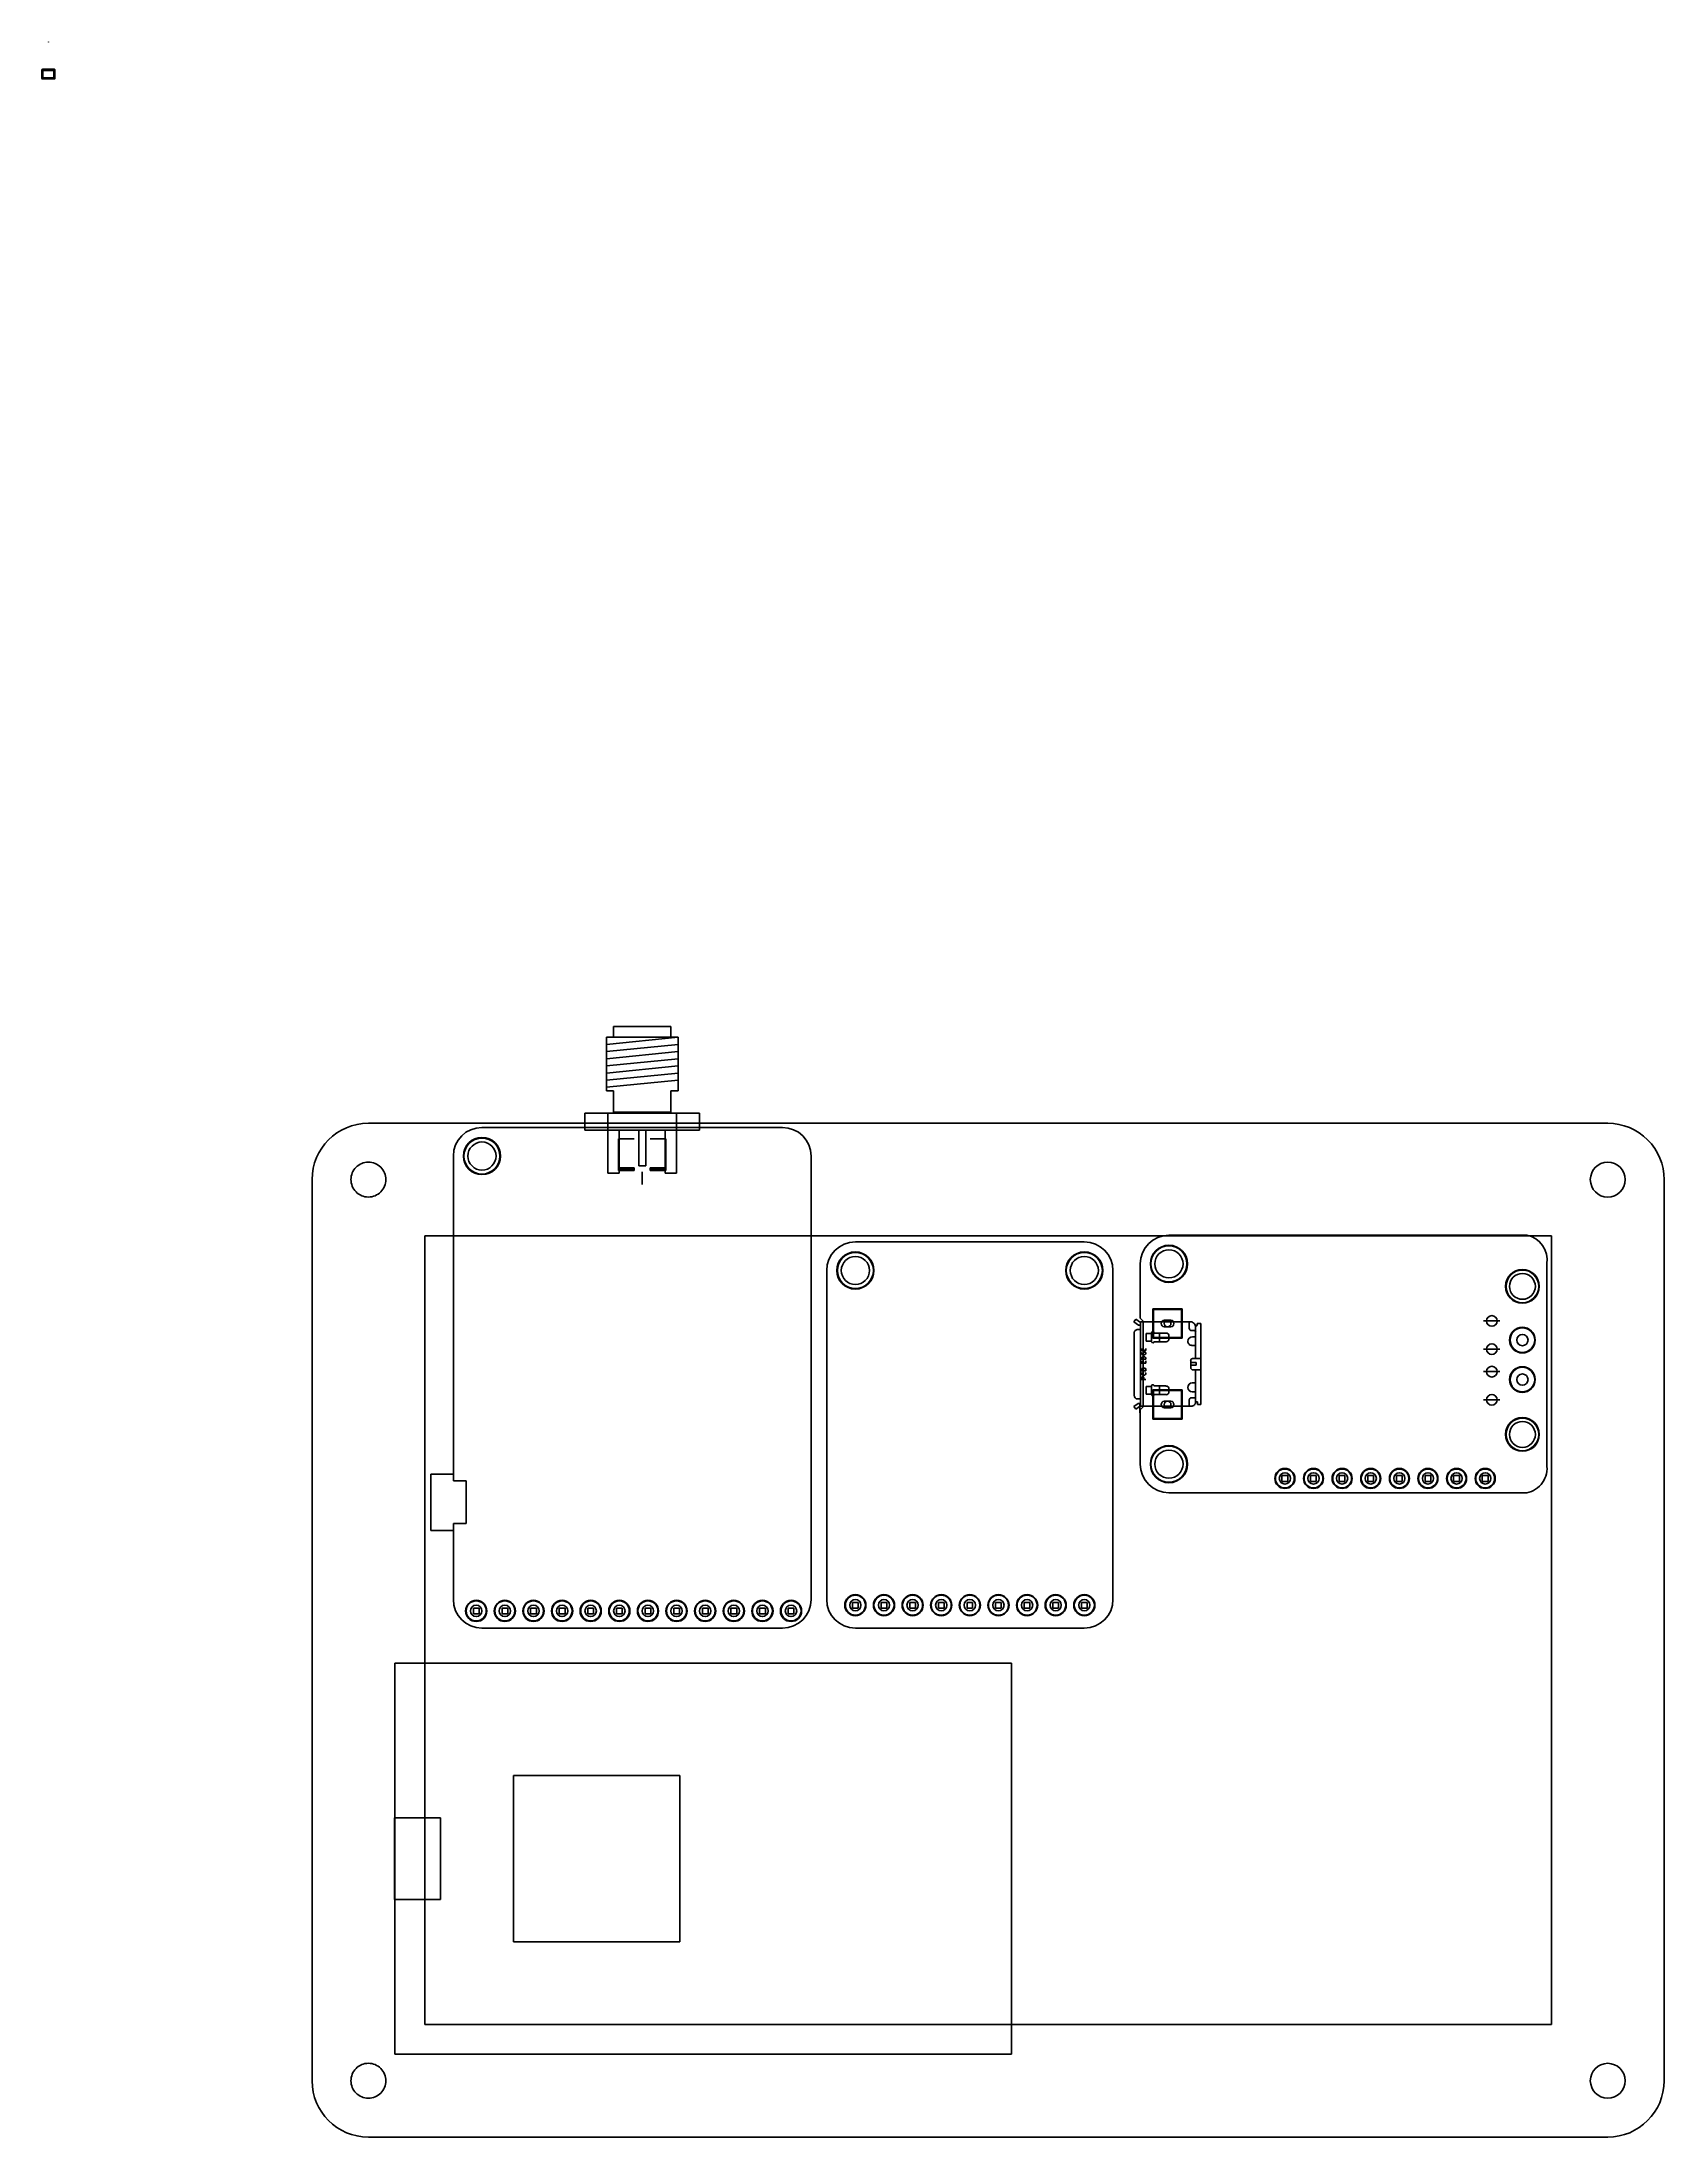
# Model space of a CAD drawing. Header units: millimetres. Extents: x -1 to 143, y -186 to 0.
import ezdxf

# ---------------------------------------------------------------- set-up
doc = ezdxf.new("R2010")
doc.units = ezdxf.units.MM
doc.layers.get('0').update_dxf_attribs({"lineweight": 25, "true_color": 0xffffff})

msp = doc.modelspace()

# ---------------------------------------------------------------- linework, layer by layer
at = {"color": 7, "true_color": 0x000000}
for p, q in [((0.01, 0.01), (-0.01, -0.01)), ((0.01, 0.01), (-0.01, -0.01)), ((0, 0.01), (0, -0.01)), ((0, 0.01), (0, -0.01)), ((-0.58, -3.24), (-0.58, -2.47)), ((-0.53, -2.42), (0.53, -2.42)), ((0.53, -3.28), (-0.53, -3.28)), ((-0.48, -2.52), (0.48, -2.52)), ((-0.48, -3.19), (-0.48, -2.52)), ((0.48, -3.19), (-0.48, -3.19)), ((0.48, -2.52), (0.48, -3.19)), ((0.58, -2.47), (0.58, -3.24)), ((28.4, -95.98), (138.4, -95.98)), ((23.4, -180.98), (23.4, -100.98)), ((143.4, -100.98), (143.4, -180.98)), ((33.4, -105.98), (133.4, -105.98)), ((33.4, -175.98), (33.4, -105.98)), ((133.4, -105.98), (133.4, -175.98)), ((133.4, -175.98), (33.4, -175.98)), ((138.4, -185.98), (28.4, -185.98))]:
    msp.add_line(p, q, dxfattribs=at)
at = {"color": 8, "true_color": 0x848484}
for p, q in [((50.16, -87.39), (55.24, -87.39)), ((50.16, -88.34), (50.16, -87.39)), ((55.24, -87.39), (55.24, -88.34)), ((55.88, -88.34), (49.53, -88.98)), ((49.53, -88.34), (50.16, -88.34)), ((49.53, -88.98), (49.53, -88.34)), ((55.88, -88.98), (49.53, -89.61)), ((49.53, -89.61), (49.53, -88.98)), ((55.24, -88.34), (50.16, -88.34)), ((55.24, -88.34), (55.88, -88.34)), ((55.88, -88.34), (55.88, -88.98)), ((55.88, -88.98), (55.88, -89.61)), ((55.88, -89.61), (49.53, -90.25)), ((49.53, -90.25), (49.53, -89.61)), ((55.88, -90.25), (49.53, -90.88)), ((49.53, -90.88), (49.53, -90.25)), ((55.88, -90.88), (49.53, -91.52)), ((49.53, -91.52), (49.53, -90.88)), ((55.88, -89.61), (55.88, -90.25)), ((55.88, -90.25), (55.88, -90.88)), ((55.88, -90.88), (55.88, -91.52)), ((55.88, -91.52), (49.53, -92.15)), ((49.53, -92.15), (49.53, -91.52)), ((55.88, -92.15), (49.53, -92.79)), ((49.53, -93.11), (49.53, -92.15)), ((55.88, -91.52), (55.88, -92.15)), ((55.88, -92.15), (55.88, -93.11)), ((50.16, -93.11), (49.53, -93.11)), ((50.16, -95.01), (50.16, -93.11)), ((55.24, -93.11), (55.24, -95.01)), ((55.88, -93.11), (55.24, -93.11)), ((47.62, -96.6), (47.62, -95.08)), ((47.62, -95.08), (57.78, -95.08)), ((57.78, -96.6), (47.62, -96.6)), ((49.66, -100.41), (49.66, -95.08)), ((49.66, -95.08), (55.75, -95.08)), ((55.24, -95.01), (50.16, -95.01)), ((54.74, -96.6), (50.67, -96.6)), ((50.67, -96.6), (50.67, -100.41)), ((52.39, -96.6), (52.39, -99.77)), ((53.02, -96.6), (52.39, -96.6)), ((53.02, -99.77), (53.02, -96.6)), ((54.74, -100.41), (54.74, -96.6)), ((55.75, -95.08), (55.75, -100.41)), ((57.78, -95.08), (57.78, -96.6)), ((50.6, -97.36), (52, -97.36)), ((50.6, -97.36), (50.6, -99.95)), ((53.4, -97.36), (54.8, -97.36)), ((54.8, -99.95), (54.8, -97.36)), ((50.67, -100.41), (49.66, -100.41)), ((50.6, -100.16), (50.6, -99.95)), ((50.6, -99.95), (52, -99.95)), ((50.6, -100.16), (52, -100.16)), ((50.7, -100.06), (52, -100.06)), ((52, -100.16), (52, -99.95)), ((52.39, -99.77), (53.02, -99.77)), ((53.4, -100.16), (53.4, -99.95)), ((53.4, -99.95), (54.8, -99.95)), ((53.4, -100.06), (54.7, -100.06)), ((53.4, -100.16), (54.8, -100.16)), ((55.75, -100.41), (54.74, -100.41)), ((54.8, -100.16), (54.8, -99.95)), ((96.5, -113.38), (96.33, -113.6)), ((96.5, -113.38), (96.92, -113.68)), ((96.33, -113.6), (96.75, -113.9)), ((96.35, -114.63), (96.35, -120.12)), ((96.92, -114.28), (96.7, -114.28)), ((96.75, -113.9), (96.92, -113.9)), ((96.92, -113.6), (96.92, -113.68)), ((101.35, -113.6), (96.92, -113.6)), ((96.92, -113.68), (96.92, -113.9)), ((96.92, -113.9), (96.92, -114.28)), ((96.92, -114.28), (96.92, -120.45)), ((97.43, -114.65), (97.9, -114.65)), ((97.43, -115.32), (97.43, -114.65)), ((97.9, -114.65), (97.9, -114.58)), ((97.9, -114.65), (97.9, -115.35)), ((98, -114.5), (98.02, -114.5)), ((98.12, -114.6), (98.6, -114.6)), ((98.6, -114.6), (98.6, -115.35)), ((98.6, -114.6), (99.18, -114.6)), ((99.45, -114.87), (99.45, -115.13)), ((101.25, -113.63), (101.25, -114.18)), ((101.45, -114.37), (101.67, -114.37)), ((101.75, -114.93), (101.55, -114.93)), ((101.82, -114.52), (101.82, -114.07)), ((101.82, -114.52), (101.82, -114.85)), ((101.82, -115.7), (101.82, -114.85)), ((101.85, -113.92), (101.97, -113.92)), ((101.97, -113.77), (102.27, -113.77)), ((101.97, -113.92), (101.97, -113.77)), ((102.27, -113.77), (102.27, -116.87)), ((97.01, -116.14), (97.01, -115.96)), ((97.4, -116.14), (97.01, -116.14)), ((97.03, -116.33), (97.01, -116.37)), ((97.01, -116.37), (97.01, -116.42)), ((97.01, -116.42), (97.03, -116.48)), ((97.01, -116.83), (97.03, -116.77)), ((97.01, -116.92), (97.01, -116.83)), ((97.4, -116.92), (97.01, -116.92)), ((97.01, -117.27), (97.01, -117.08)), ((97.03, -116.48), (97.07, -116.51)), ((97.03, -116.77), (97.07, -116.73)), ((97.07, -116.51), (97.11, -116.53)), ((97.07, -116.73), (97.11, -116.72)), ((97.11, -116.53), (97.18, -116.55)), ((97.11, -116.72), (97.18, -116.7)), ((97.18, -116.55), (97.23, -116.55)), ((97.18, -116.7), (97.23, -116.7)), ((97.2, -116.14), (97.2, -116.02)), ((97.2, -117.27), (97.2, -117.14)), ((97.36, -116.31), (97.23, -116.31)), ((97.23, -116.31), (97.23, -116.39)), ((97.23, -116.55), (97.31, -116.53)), ((97.23, -116.7), (97.31, -116.72)), ((97.31, -116.53), (97.34, -116.51)), ((97.31, -116.72), (97.34, -116.73)), ((97.34, -116.51), (97.38, -116.48)), ((97.34, -116.73), (97.38, -116.77)), ((97.38, -116.33), (97.36, -116.31)), ((97.4, -116.39), (97.38, -116.33)), ((97.38, -116.48), (97.4, -116.42)), ((97.38, -116.77), (97.4, -116.83)), ((97.4, -115.96), (97.4, -116.14)), ((97.4, -116.42), (97.4, -116.39)), ((97.4, -116.83), (97.4, -116.92)), ((97.4, -117.08), (97.4, -117.27)), ((97.9, -115.32), (97.43, -115.32)), ((98.12, -115.38), (98.12, -115.4)), ((99.2, -115.38), (98.12, -115.38)), ((101.38, -117.67), (101.38, -117.05)), ((101.47, -115.7), (101.82, -115.7)), ((101.55, -116.87), (101.82, -116.87)), ((101.82, -116.87), (101.82, -115.7)), ((101.82, -116.87), (102.27, -116.87)), ((102.27, -116.87), (102.27, -117.87)), ((97.4, -117.27), (97.01, -117.27)), ((97.01, -117.82), (97.03, -117.78)), ((97.01, -117.95), (97.01, -117.82)), ((97.4, -117.95), (97.01, -117.95)), ((97.01, -118.19), (97.03, -118.13)), ((97.01, -118.22), (97.01, -118.19)), ((97.03, -118.28), (97.01, -118.22)), ((97.01, -118.57), (97.03, -118.53)), ((97.01, -118.72), (97.01, -118.57)), ((97.4, -118.72), (97.01, -118.72)), ((97.03, -117.78), (97.05, -117.76)), ((97.03, -118.13), (97.05, -118.11)), ((97.07, -118.32), (97.03, -118.28)), ((97.03, -118.53), (97.05, -118.52)), ((97.05, -117.76), (97.09, -117.74)), ((97.05, -118.52), (97.09, -118.5)), ((97.11, -118.33), (97.07, -118.32)), ((97.09, -117.74), (97.12, -117.74)), ((97.09, -118.5), (97.14, -118.5)), ((97.18, -118.35), (97.11, -118.33)), ((97.12, -117.74), (97.16, -117.76)), ((97.14, -118.5), (97.18, -118.52)), ((97.16, -117.76), (97.18, -117.78)), ((97.18, -117.78), (97.2, -117.82)), ((97.23, -118.35), (97.18, -118.35)), ((97.18, -118.52), (97.2, -118.53)), ((97.2, -117.82), (97.22, -117.76)), ((97.2, -117.82), (97.2, -117.95)), ((97.2, -118.53), (97.22, -118.57)), ((97.22, -117.76), (97.23, -117.74)), ((97.22, -118.57), (97.22, -118.72)), ((97.23, -117.74), (97.27, -117.73)), ((97.31, -118.33), (97.23, -118.35)), ((97.27, -117.73), (97.33, -117.73)), ((97.34, -118.32), (97.31, -118.33)), ((97.33, -117.73), (97.36, -117.74)), ((97.38, -118.28), (97.34, -118.32)), ((97.36, -117.74), (97.38, -117.76)), ((97.36, -118.11), (97.38, -118.13)), ((97.38, -117.76), (97.4, -117.8)), ((97.38, -118.13), (97.4, -118.19)), ((97.4, -118.22), (97.38, -118.28)), ((97.4, -117.8), (97.4, -117.95)), ((97.4, -118.19), (97.4, -118.22)), ((101.4, -117.22), (101.88, -117.22)), ((101.88, -117.45), (101.4, -117.45)), ((101.82, -119.03), (101.52, -119.03)), ((101.82, -117.87), (101.58, -117.87)), ((102.27, -117.87), (101.82, -117.87)), ((101.82, -119.03), (101.82, -117.87)), ((101.82, -119.83), (101.82, -119.03)), ((101.88, -117.22), (101.88, -117.45)), ((102.27, -117.87), (102.27, -120.95)), ((96.33, -121.13), (96.72, -120.85)), ((96.68, -120.45), (96.92, -120.45)), ((96.72, -120.85), (96.87, -120.85)), ((96.87, -120.85), (96.87, -121.7)), ((96.92, -120.45), (96.92, -121.05)), ((97.43, -119.35), (97.9, -119.35)), ((97.43, -120.03), (97.43, -119.35)), ((97.9, -120.03), (97.43, -120.03)), ((97.9, -119.35), (97.9, -119.27)), ((97.9, -119.35), (97.9, -120.05)), ((98, -119.2), (98.02, -119.2)), ((98.12, -119.3), (98.6, -119.3)), ((98.12, -120.07), (98.12, -120.1)), ((99.2, -120.07), (98.12, -120.07)), ((98.6, -119.3), (98.6, -120.05)), ((98.6, -119.3), (99.18, -119.3)), ((99.45, -119.57), (99.45, -119.83)), ((101.25, -120.53), (101.25, -121.07)), ((101.75, -120.35), (101.43, -120.35)), ((101.52, -119.83), (101.82, -119.83)), ((101.82, -119.83), (101.82, -120.27)), ((101.82, -120.7), (101.82, -120.27)), ((102, -120.7), (101.82, -120.7)), ((102, -120.95), (102, -120.7)), ((96.5, -121.35), (96.33, -121.13)), ((96.92, -121.05), (96.5, -121.35)), ((96.92, -121.05), (96.92, -121.1)), ((96.92, -121.1), (101.43, -121.1)), ((102.27, -120.95), (102, -120.95)), ((35.94, -127.12), (35.94, -126.42)), ((33.94, -127.12), (35.94, -127.12)), ((33.94, -127.12), (33.94, -132.12)), ((109.99, -127.26), (109.48, -127.26)), ((109.48, -127.26), (109.48, -127.77)), ((109.48, -127.77), (109.99, -127.77)), ((109.99, -127.77), (109.99, -127.26)), ((112.53, -127.26), (112.02, -127.26)), ((112.02, -127.26), (112.02, -127.77)), ((112.02, -127.77), (112.53, -127.77)), ((112.53, -127.77), (112.53, -127.26)), ((115.07, -127.26), (114.56, -127.26)), ((114.56, -127.26), (114.56, -127.77)), ((114.56, -127.77), (115.07, -127.77)), ((115.07, -127.77), (115.07, -127.26)), ((117.61, -127.26), (117.1, -127.26)), ((117.1, -127.26), (117.1, -127.77)), ((117.1, -127.77), (117.61, -127.77)), ((117.61, -127.77), (117.61, -127.26)), ((120.15, -127.26), (119.64, -127.26)), ((119.64, -127.26), (119.64, -127.77)), ((119.64, -127.77), (120.15, -127.77)), ((120.15, -127.77), (120.15, -127.26)), ((122.69, -127.26), (122.18, -127.26)), ((122.18, -127.26), (122.18, -127.77)), ((122.18, -127.77), (122.69, -127.77)), ((122.69, -127.77), (122.69, -127.26)), ((125.23, -127.26), (124.72, -127.26)), ((124.72, -127.26), (124.72, -127.77)), ((124.72, -127.77), (125.23, -127.77)), ((125.23, -127.77), (125.23, -127.26)), ((127.77, -127.26), (127.26, -127.26)), ((127.26, -127.26), (127.26, -127.77)), ((127.26, -127.77), (127.77, -127.77)), ((127.77, -127.77), (127.77, -127.26)), ((33.94, -132.12), (35.94, -132.12)), ((38.23, -139.02), (37.72, -139.02)), ((37.72, -139.02), (37.72, -139.53)), ((38.23, -139.53), (38.23, -139.02)), ((40.77, -139.02), (40.26, -139.02)), ((40.26, -139.02), (40.26, -139.53)), ((40.77, -139.53), (40.77, -139.02)), ((43.31, -139.02), (42.8, -139.02)), ((42.8, -139.02), (42.8, -139.53)), ((43.31, -139.53), (43.31, -139.02)), ((45.85, -139.02), (45.34, -139.02)), ((45.34, -139.02), (45.34, -139.53)), ((45.85, -139.53), (45.85, -139.02)), ((48.39, -139.02), (47.88, -139.02)), ((47.88, -139.02), (47.88, -139.53)), ((48.39, -139.53), (48.39, -139.02)), ((50.93, -139.02), (50.42, -139.02)), ((50.42, -139.02), (50.42, -139.53)), ((50.93, -139.53), (50.93, -139.02)), ((53.47, -139.02), (52.96, -139.02)), ((52.96, -139.02), (52.96, -139.53)), ((53.47, -139.53), (53.47, -139.02)), ((56.01, -139.02), (55.5, -139.02)), ((55.5, -139.02), (55.5, -139.53)), ((56.01, -139.53), (56.01, -139.02)), ((58.55, -139.02), (58.04, -139.02)), ((58.04, -139.02), (58.04, -139.53)), ((58.55, -139.53), (58.55, -139.02)), ((61.09, -139.02), (60.58, -139.02)), ((60.58, -139.02), (60.58, -139.53)), ((61.09, -139.53), (61.09, -139.02)), ((63.63, -139.02), (63.12, -139.02)), ((63.12, -139.02), (63.12, -139.53)), ((63.63, -139.53), (63.63, -139.02)), ((66.17, -139.02), (65.66, -139.02)), ((65.66, -139.02), (65.66, -139.53)), ((66.17, -139.53), (66.17, -139.02)), ((71.87, -138.51), (71.37, -138.51)), ((71.37, -138.51), (71.37, -139.02)), ((71.37, -139.02), (71.87, -139.02)), ((71.87, -139.02), (71.87, -138.51)), ((74.41, -138.51), (73.91, -138.51)), ((73.91, -138.51), (73.91, -139.02)), ((73.91, -139.02), (74.41, -139.02)), ((74.41, -139.02), (74.41, -138.51)), ((76.95, -138.51), (76.45, -138.51)), ((76.45, -138.51), (76.45, -139.02)), ((76.45, -139.02), (76.95, -139.02)), ((76.95, -139.02), (76.95, -138.51)), ((79.49, -138.51), (78.99, -138.51)), ((78.99, -138.51), (78.99, -139.02)), ((78.99, -139.02), (79.49, -139.02)), ((79.49, -139.02), (79.49, -138.51)), ((82.03, -138.51), (81.53, -138.51)), ((81.53, -138.51), (81.53, -139.02)), ((81.53, -139.02), (82.03, -139.02)), ((82.03, -139.02), (82.03, -138.51)), ((84.57, -138.51), (84.07, -138.51)), ((84.07, -138.51), (84.07, -139.02)), ((84.07, -139.02), (84.57, -139.02)), ((84.57, -139.02), (84.57, -138.51)), ((87.11, -138.51), (86.61, -138.51)), ((86.61, -138.51), (86.61, -139.02)), ((86.61, -139.02), (87.11, -139.02)), ((87.11, -139.02), (87.11, -138.51)), ((89.65, -138.51), (89.15, -138.51)), ((89.15, -138.51), (89.15, -139.02)), ((89.15, -139.02), (89.65, -139.02)), ((89.65, -139.02), (89.65, -138.51)), ((92.19, -138.51), (91.69, -138.51)), ((91.69, -138.51), (91.69, -139.02)), ((91.69, -139.02), (92.19, -139.02)), ((92.19, -139.02), (92.19, -138.51)), ((37.72, -139.53), (38.23, -139.53)), ((40.26, -139.53), (40.77, -139.53)), ((42.8, -139.53), (43.31, -139.53)), ((45.34, -139.53), (45.85, -139.53)), ((47.88, -139.53), (48.39, -139.53)), ((50.42, -139.53), (50.93, -139.53)), ((52.96, -139.53), (53.47, -139.53)), ((55.5, -139.53), (56.01, -139.53)), ((58.04, -139.53), (58.55, -139.53)), ((60.58, -139.53), (61.09, -139.53)), ((63.12, -139.53), (63.63, -139.53)), ((65.66, -139.53), (66.17, -139.53))]:
    msp.add_line(p, q, dxfattribs=at)
at = {"color": 52, "true_color": 0xc2c200}
for p, q in [((38.48, -96.35), (65.15, -96.35)), ((35.94, -127.71), (35.94, -98.89)), ((67.69, -98.89), (67.69, -138.26)), ((131.2, -105.92), (99.45, -105.92)), ((71.62, -106.51), (91.94, -106.51)), ((69.08, -138.26), (69.08, -109.05)), ((94.48, -109.05), (94.48, -138.26)), ((96.91, -108.46), (96.91, -113.29)), ((132.98, -126.24), (132.98, -108.46)), ((96.91, -113.29), (97.16, -113.54)), ((99.03, -113.45), (99.62, -113.45)), ((97.16, -113.54), (97.16, -121.16)), ((99.62, -114.05), (99.03, -114.05)), ((99.03, -120.65), (99.62, -120.65)), ((97.16, -121.16), (96.91, -121.42)), ((96.91, -121.42), (96.91, -126.24)), ((99.62, -121.25), (99.03, -121.25)), ((37.08, -127.71), (35.94, -127.71)), ((37.08, -131.52), (37.08, -127.71)), ((99.45, -128.78), (131.2, -128.78)), ((35.94, -138.26), (35.94, -131.52)), ((35.94, -131.52), (37.08, -131.52)), ((65.15, -140.8), (38.48, -140.8)), ((91.94, -140.8), (71.62, -140.8))]:
    msp.add_line(p, q, dxfattribs=at)
at = {"color": 14, "true_color": 0x840000}
msp.add_line((52.71, -100.28), (52.71, -101.43), dxfattribs=at)
at = {"color": 54, "true_color": 0x848400}
for p, q in [((98.02, -115.05), (98.02, -112.45)), ((98.02, -112.45), (100.63, -112.45)), ((98.08, -115), (98.08, -112.5)), ((98.08, -112.5), (100.57, -112.5)), ((98.08, -115), (98.08, -112.5)), ((98.08, -112.5), (100.57, -112.5)), ((100.57, -112.5), (100.57, -115)), ((100.57, -112.5), (100.57, -115)), ((100.63, -112.45), (100.63, -115.05)), ((100.63, -115.05), (98.02, -115.05)), ((100.57, -115), (98.08, -115)), ((100.57, -115), (98.08, -115)), ((128.83, -113.53), (127.38, -113.53)), ((128.83, -113.53), (127.38, -113.53)), ((128.83, -113.53), (127.38, -113.53)), ((128.83, -116.03), (127.38, -116.03)), ((128.83, -116.03), (127.38, -116.03)), ((128.83, -116.03), (127.38, -116.03)), ((128.83, -118.03), (127.38, -118.03)), ((128.83, -118.03), (127.38, -118.03)), ((128.83, -118.03), (127.38, -118.03)), ((98.02, -122.25), (98.02, -119.65)), ((98.02, -119.65), (100.63, -119.65)), ((98.08, -122.2), (98.08, -119.7)), ((98.08, -119.7), (100.57, -119.7)), ((98.08, -122.2), (98.08, -119.7)), ((98.08, -119.7), (100.57, -119.7)), ((100.57, -119.7), (100.57, -122.2)), ((100.57, -119.7), (100.57, -122.2)), ((100.63, -119.65), (100.63, -122.25)), ((128.83, -120.53), (127.38, -120.53)), ((128.83, -120.53), (127.38, -120.53)), ((128.83, -120.53), (127.38, -120.53)), ((100.63, -122.25), (98.02, -122.25)), ((100.57, -122.2), (98.08, -122.2)), ((100.57, -122.2), (98.08, -122.2))]:
    msp.add_line(p, q, dxfattribs=at)
at = {"color": 52, "true_color": 0xd4aa00}
for p, q in [((30.75, -143.9), (85.48, -143.9)), ((30.75, -178.62), (30.75, -143.9)), ((85.48, -143.9), (85.48, -178.62)), ((41.29, -153.88), (56.05, -153.88)), ((41.29, -168.64), (41.29, -153.88)), ((56.05, -153.88), (56.05, -168.64)), ((30.73, -157.64), (34.8, -157.64)), ((30.73, -164.89), (30.73, -157.64)), ((34.8, -157.64), (34.8, -164.89)), ((34.8, -164.89), (30.73, -164.89)), ((56.05, -168.64), (41.29, -168.64)), ((85.48, -178.62), (30.75, -178.62))]:
    msp.add_line(p, q, dxfattribs=at)
at = {"color": 54, "true_color": 0x848400}
for centre, radius in [((38.48, -98.89), 1.65), ((38.48, -98.89), 1.6), ((38.48, -98.89), 1.6), ((71.62, -109.05), 1.65), ((71.62, -109.05), 1.6), ((71.62, -109.05), 1.6), ((91.94, -109.05), 1.65), ((91.94, -109.05), 1.6), ((91.94, -109.05), 1.6), ((99.45, -108.46), 1.65), ((99.45, -108.46), 1.6), ((99.45, -108.46), 1.6), ((130.82, -110.46), 1.5), ((130.82, -110.46), 1.45), ((130.82, -110.46), 1.45), ((130.82, -115.23), 1.14), ((130.82, -115.23), 1.09), ((130.82, -115.23), 1.09), ((130.82, -118.73), 1.14), ((130.82, -118.73), 1.09), ((130.82, -118.73), 1.09), ((130.82, -123.6), 1.5), ((130.82, -123.6), 1.45), ((130.82, -123.6), 1.45), ((99.45, -126.24), 1.65), ((99.45, -126.24), 1.6), ((99.45, -126.24), 1.6), ((109.74, -127.51), 0.889), ((109.74, -127.51), 0.838), ((109.74, -127.51), 0.838), ((112.28, -127.51), 0.889), ((112.28, -127.51), 0.838), ((112.28, -127.51), 0.838), ((114.82, -127.51), 0.889), ((114.82, -127.51), 0.838), ((114.82, -127.51), 0.838), ((117.36, -127.51), 0.889), ((117.36, -127.51), 0.838), ((117.36, -127.51), 0.838), ((119.9, -127.51), 0.889), ((119.9, -127.51), 0.838), ((119.9, -127.51), 0.838), ((122.44, -127.51), 0.889), ((122.44, -127.51), 0.838), ((122.44, -127.51), 0.838), ((124.98, -127.51), 0.889), ((124.98, -127.51), 0.838), ((124.98, -127.51), 0.838), ((127.52, -127.51), 0.889), ((127.52, -127.51), 0.838), ((127.52, -127.51), 0.838), ((37.97, -139.27), 0.94), ((37.97, -139.27), 0.889), ((37.97, -139.27), 0.889), ((40.51, -139.27), 0.94), ((40.51, -139.27), 0.889), ((40.51, -139.27), 0.889), ((43.05, -139.27), 0.94), ((43.05, -139.27), 0.889), ((43.05, -139.27), 0.889), ((45.59, -139.27), 0.94), ((45.59, -139.27), 0.889), ((45.59, -139.27), 0.889), ((48.13, -139.27), 0.94), ((48.13, -139.27), 0.889), ((48.13, -139.27), 0.889), ((50.67, -139.27), 0.94), ((50.67, -139.27), 0.889), ((50.67, -139.27), 0.889), ((53.21, -139.27), 0.94), ((53.21, -139.27), 0.889), ((53.21, -139.27), 0.889), ((55.75, -139.27), 0.94), ((55.75, -139.27), 0.889), ((55.75, -139.27), 0.889), ((58.29, -139.27), 0.94), ((58.29, -139.27), 0.889), ((58.29, -139.27), 0.889), ((60.83, -139.27), 0.94), ((60.83, -139.27), 0.889), ((60.83, -139.27), 0.889), ((63.37, -139.27), 0.94), ((63.37, -139.27), 0.889), ((63.37, -139.27), 0.889), ((65.91, -139.27), 0.94), ((65.91, -139.27), 0.889), ((65.91, -139.27), 0.889), ((71.62, -138.76), 0.94), ((71.62, -138.76), 0.889), ((71.62, -138.76), 0.889), ((74.16, -138.76), 0.94), ((74.16, -138.76), 0.889), ((74.16, -138.76), 0.889), ((76.7, -138.76), 0.94), ((76.7, -138.76), 0.889), ((76.7, -138.76), 0.889), ((79.24, -138.76), 0.94), ((79.24, -138.76), 0.889), ((79.24, -138.76), 0.889), ((81.78, -138.76), 0.94), ((81.78, -138.76), 0.889), ((81.78, -138.76), 0.889), ((84.32, -138.76), 0.94), ((84.32, -138.76), 0.889), ((84.32, -138.76), 0.889), ((86.86, -138.76), 0.94), ((86.86, -138.76), 0.889), ((86.86, -138.76), 0.889), ((89.4, -138.76), 0.94), ((89.4, -138.76), 0.889), ((89.4, -138.76), 0.889), ((91.94, -138.76), 0.94), ((91.94, -138.76), 0.889), ((91.94, -138.76), 0.889)]:
    msp.add_circle(centre, radius, dxfattribs=at)
at = {"color": 7, "true_color": 0xffffff}
for centre, radius in [((38.48, -98.89), 1.25), ((71.62, -109.05), 1.25), ((71.62, -109.05), 1.25), ((91.94, -109.05), 1.25), ((91.94, -109.05), 1.25), ((99.45, -108.46), 1.25), ((99.45, -108.46), 1.25), ((130.82, -110.46), 1.15), ((130.82, -110.46), 1.15), ((99.33, -113.75), 0.3), ((99.33, -113.75), 0.3), ((128.11, -113.53), 0.475), ((128.11, -113.53), 0.475), ((130.82, -115.23), 0.5), ((130.82, -115.23), 0.5), ((128.11, -116.03), 0.475), ((128.11, -116.03), 0.475), ((128.11, -118.03), 0.475), ((128.11, -118.03), 0.475), ((130.82, -118.73), 0.5), ((130.82, -118.73), 0.5), ((99.33, -120.95), 0.3), ((99.33, -120.95), 0.3), ((128.11, -120.53), 0.475), ((128.11, -120.53), 0.475), ((130.82, -123.6), 1.15), ((130.82, -123.6), 1.15), ((99.45, -126.24), 1.25), ((99.45, -126.24), 1.25), ((109.74, -127.51), 0.5), ((109.74, -127.51), 0.5), ((112.28, -127.51), 0.5), ((112.28, -127.51), 0.5), ((114.82, -127.51), 0.5), ((114.82, -127.51), 0.5), ((117.36, -127.51), 0.5), ((117.36, -127.51), 0.5), ((119.9, -127.51), 0.5), ((119.9, -127.51), 0.5), ((122.44, -127.51), 0.5), ((122.44, -127.51), 0.5), ((124.98, -127.51), 0.5), ((124.98, -127.51), 0.5), ((127.52, -127.51), 0.5), ((127.52, -127.51), 0.5), ((37.97, -139.27), 0.508), ((37.97, -139.27), 0.508), ((40.51, -139.27), 0.508), ((40.51, -139.27), 0.508), ((43.05, -139.27), 0.508), ((43.05, -139.27), 0.508), ((45.59, -139.27), 0.508), ((45.59, -139.27), 0.508), ((48.13, -139.27), 0.508), ((48.13, -139.27), 0.508), ((50.67, -139.27), 0.508), ((50.67, -139.27), 0.508), ((53.21, -139.27), 0.508), ((53.21, -139.27), 0.508), ((55.75, -139.27), 0.508), ((55.75, -139.27), 0.508), ((58.29, -139.27), 0.508), ((58.29, -139.27), 0.508), ((60.83, -139.27), 0.508), ((60.83, -139.27), 0.508), ((63.37, -139.27), 0.508), ((63.37, -139.27), 0.508), ((65.91, -139.27), 0.508), ((65.91, -139.27), 0.508), ((71.62, -138.76), 0.5), ((71.62, -138.76), 0.5), ((74.16, -138.76), 0.5), ((74.16, -138.76), 0.5), ((76.7, -138.76), 0.5), ((76.7, -138.76), 0.5), ((79.24, -138.76), 0.5), ((79.24, -138.76), 0.5), ((81.78, -138.76), 0.5), ((81.78, -138.76), 0.5), ((84.32, -138.76), 0.5), ((84.32, -138.76), 0.5), ((86.86, -138.76), 0.5), ((86.86, -138.76), 0.5), ((89.4, -138.76), 0.5), ((89.4, -138.76), 0.5), ((91.94, -138.76), 0.5), ((91.94, -138.76), 0.5)]:
    msp.add_circle(centre, radius, dxfattribs=at)
at = {"color": 7, "true_color": 0x000000}
for centre, radius, start, end in [((-0.53, -2.47), 0.048, 90, 180), ((-0.53, -3.24), 0.048, 180.0001, 270), ((-0.53, -2.47), 0.0149, 359.942, 180.058), ((-0.53, -2.47), 0.0149, 179.942, 0.058), ((-0.53, -3.24), 0.0149, 359.942, 180.058), ((-0.53, -3.24), 0.0149, 179.942, 0.058), ((0.53, -2.47), 0.0149, 359.942, 180.058), ((0.53, -2.47), 0.0149, 179.942, 0.058), ((0.53, -3.24), 0.0149, 359.942, 180.058), ((0.53, -3.24), 0.0149, 179.942, 0.058), ((0.53, -2.47), 0.048, 360, 90), ((0.53, -3.24), 0.048, 270, 359.9999), ((28.4, -100.98), 5, 90.0051, 179.9949), ((138.4, -100.98), 5, 359.9947, 90.0053), ((28.4, -100.98), 1.55, 90.0061, 180.0591), ((28.4, -100.98), 1.55, 359.9882, 90.0118), ((138.4, -100.98), 1.55, 90.0216, 179.9784), ((138.4, -100.98), 1.55, 0.0104, 89.9765), ((28.4, -100.98), 1.55, 179.9511, 269.9967), ((28.4, -100.98), 1.55, 269.9854, 0.0016), ((138.4, -100.98), 1.55, 180.0318, 269.9812), ((138.4, -100.98), 1.55, 270.0207, 359.9793), ((28.4, -180.98), 1.55, 89.9949, 180.0572), ((28.4, -180.98), 1.55, 359.9901, 90.023), ((138.4, -180.98), 1.55, 90.0104, 179.9765), ((138.4, -180.98), 1.55, 0.0123, 89.9877), ((28.4, -180.98), 5, 180.0027, 269.9811), ((28.4, -180.98), 1.55, 179.8999, 269.9828), ((28.4, -180.98), 1.55, 269.9993, 0.0528), ((138.4, -180.98), 1.55, 179.9806, 269.9673), ((138.4, -180.98), 5, 270.0085, 0.0076), ((138.4, -180.98), 1.55, 270.0346, 0.0306)]:
    msp.add_arc(centre, radius, start, end, dxfattribs=at)
at = {"color": 52, "true_color": 0xc2c200}
for centre, radius, start, end in [((38.48, -98.89), 2.54, 90, 180), ((65.15, -98.89), 2.54, 0, 90), ((99.45, -108.46), 2.54, 90, 180), ((130.82, -108.08), 2.19, 349.992, 79.992), ((71.62, -109.05), 2.54, 90, 180), ((91.94, -109.05), 2.54, 0, 90), ((99.05, -113.73), 0.276, 95.208, 185.1904), ((99.6, -113.73), 0.276, 354.8096, 84.792), ((99.05, -113.78), 0.276, 174.8096, 264.792), ((99.6, -113.78), 0.276, 275.208, 5.1904), ((99.05, -120.93), 0.276, 95.208, 185.1904), ((99.6, -120.93), 0.276, 354.8096, 84.792), ((99.05, -120.98), 0.276, 174.8096, 264.792), ((99.6, -120.98), 0.276, 275.208, 5.1904), ((99.45, -126.24), 2.54, 180, 270), ((130.82, -126.62), 2.19, 280.008, 10.008), ((38.48, -138.26), 2.54, 180, 270), ((65.15, -138.26), 2.54, 270, 0), ((71.62, -138.26), 2.54, 180, 270), ((91.94, -138.26), 2.54, 270, 0)]:
    msp.add_arc(centre, radius, start, end, dxfattribs=at)
at = {"color": 8, "true_color": 0x848484}
for centre, radius, start, end in [((96.7, -114.63), 0.35, 89.9979, 180.0021), ((97.99, -114.59), 0.0884, 81.9774, 171.809), ((98.03, -114.6), 0.1, 0.102, 90.0436), ((99.18, -114.88), 0.275, 359.9831, 90.0169), ((99.2, -115.13), 0.25, 270.0147, 359.9853), ((101.55, -115.35), 0.425, 90.0079, 179.9921), ((101.45, -114.18), 0.2, 180.0292, 269.9708), ((101.35, -114.08), 0.475, 0.0024, 90.0282), ((101.68, -114.53), 0.15, 359.9564, 90.0436), ((101.75, -114.85), 0.075, 269.8593, 0.1407), ((98.05, -115.33), 0.15, 180.0534, 269.9466), ((98.05, -115.4), 0.075, 269.8595, 359.9466), ((101.48, -115.35), 0.35, 179.9979, 270.0021), ((101.55, -117.05), 0.175, 89.998, 180.002), ((101.53, -119.43), 0.4, 90.0291, 180.0073), ((101.58, -117.68), 0.2, 180.0292, 269.9708), ((96.68, -120.13), 0.325, 179.979, 270.021), ((97.99, -119.29), 0.0884, 82.0006, 171.9721), ((98.05, -120.03), 0.15, 179.9564, 269.9466), ((98.03, -119.3), 0.1, 359.9565, 90.0435), ((98.05, -120.1), 0.075, 269.8595, 359.9466), ((99.18, -119.58), 0.275, 359.9831, 90.0169), ((99.2, -119.83), 0.25, 270.0147, 359.9853), ((101.53, -119.43), 0.4, 179.9927, 269.9709), ((101.43, -120.53), 0.175, 89.998, 180.002), ((101.43, -120.7), 0.4, 269.9927, 0.0073), ((101.75, -120.28), 0.075, 269.8595, 359.9466)]:
    msp.add_arc(centre, radius, start, end, dxfattribs=at)

doc.saveas('drawing.dxf')
